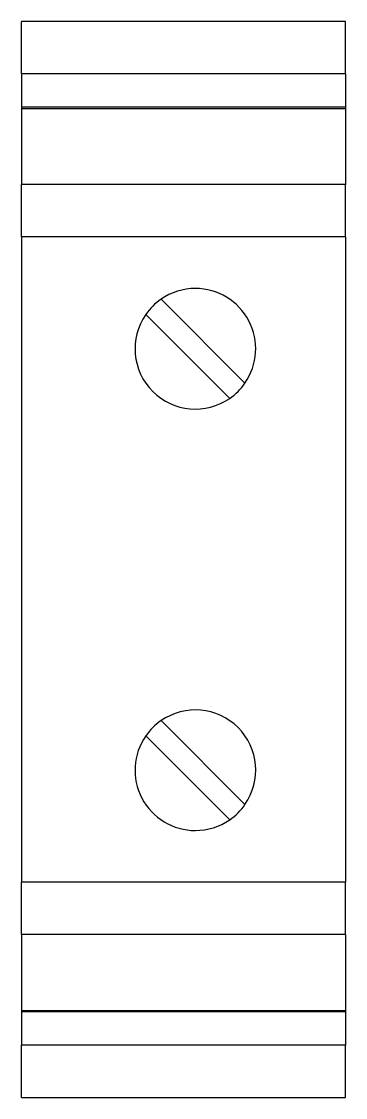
# Model space of a CAD drawing. Header units: millimetres. Extents: x 0 to 1.8, y -6 to 0.
import ezdxf

# ---------------------------------------------------------------- set-up
doc = ezdxf.new("R2010")
doc.units = ezdxf.units.MM

msp = doc.modelspace()

# ---------------------------------------------------------------- linework, layer by layer
at = {"color": 7, "linetype": 'Continuous'}
for p, q in [((0, -0.2917), (0, 0)), ((1.805, 0), (0, 0)), ((1.805, -0.2917), (1.805, 0)), ((1.805, -0.2917), (0, -0.2917)), ((0, -0.2917), (0, -0.4771)), ((1.805, -0.2917), (1.805, -0.4771)), ((1.805, -0.4771), (0, -0.4771)), ((0, -0.4771), (0, -0.4849)), ((1.805, -0.4771), (1.805, -0.4849)), ((0, -0.4849), (1.805, -0.4849)), ((0, -0.4849), (0, -0.9083)), ((1.805, -0.4849), (1.805, -0.9083)), ((1.805, -0.9083), (0, -0.9083)), ((0, -1.2), (0, -0.9083)), ((1.805, -1.2), (1.805, -0.9083)), ((1.805, -1.2), (0, -1.2)), ((0, -1.2), (0, -4.8)), ((1.805, -1.2), (1.805, -4.8)), ((0.7772, -1.5486), (1.2451, -2.0165)), ((1.1603, -2.1014), (0.6924, -1.6335)), ((0.7772, -3.8986), (1.2451, -4.3665)), ((1.1603, -4.4514), (0.6924, -3.9835)), ((0, -5.0917), (0, -4.8)), ((1.805, -4.8), (0, -4.8)), ((1.805, -5.0917), (1.805, -4.8)), ((0, -5.0917), (0, -5.5151)), ((1.805, -5.0917), (0, -5.0917)), ((1.805, -5.0917), (1.805, -5.5151)), ((0, -5.5151), (1.805, -5.5151)), ((0, -5.5151), (0, -5.5229)), ((1.805, -5.5151), (1.805, -5.5229)), ((1.805, -5.5229), (0, -5.5229)), ((0, -5.5229), (0, -5.7083)), ((1.805, -5.5229), (1.805, -5.7083)), ((1.805, -5.7083), (0, -5.7083)), ((0, -6), (0, -5.7083)), ((1.805, -6), (1.805, -5.7083)), ((0, -6), (1.805, -6))]:
    msp.add_line(p, q, dxfattribs=at)
for centre, radius, start, end in [((0.9687, -1.825), 0.3363, 90, 124.72117), ((0.9687, -1.825), 0.3362, 325.27883, 90), ((0.9687, -1.825), 0.3363, 124.72117, 145.27883), ((0.9687, -1.825), 0.3362, 145.27883, 304.72117), ((0.9687, -1.825), 0.3362, 304.72117, 325.27883), ((0.9687, -4.175), 0.3362, 325.27883, 124.72117), ((0.9687, -4.175), 0.3363, 124.72117, 145.27883), ((0.9687, -4.175), 0.3363, 145.27883, 270), ((0.9687, -4.175), 0.3362, 304.72117, 325.27883), ((0.9687, -4.175), 0.3362, 270, 304.72117)]:
    msp.add_arc(centre, radius, start, end, dxfattribs=at)

doc.saveas('drawing.dxf')
